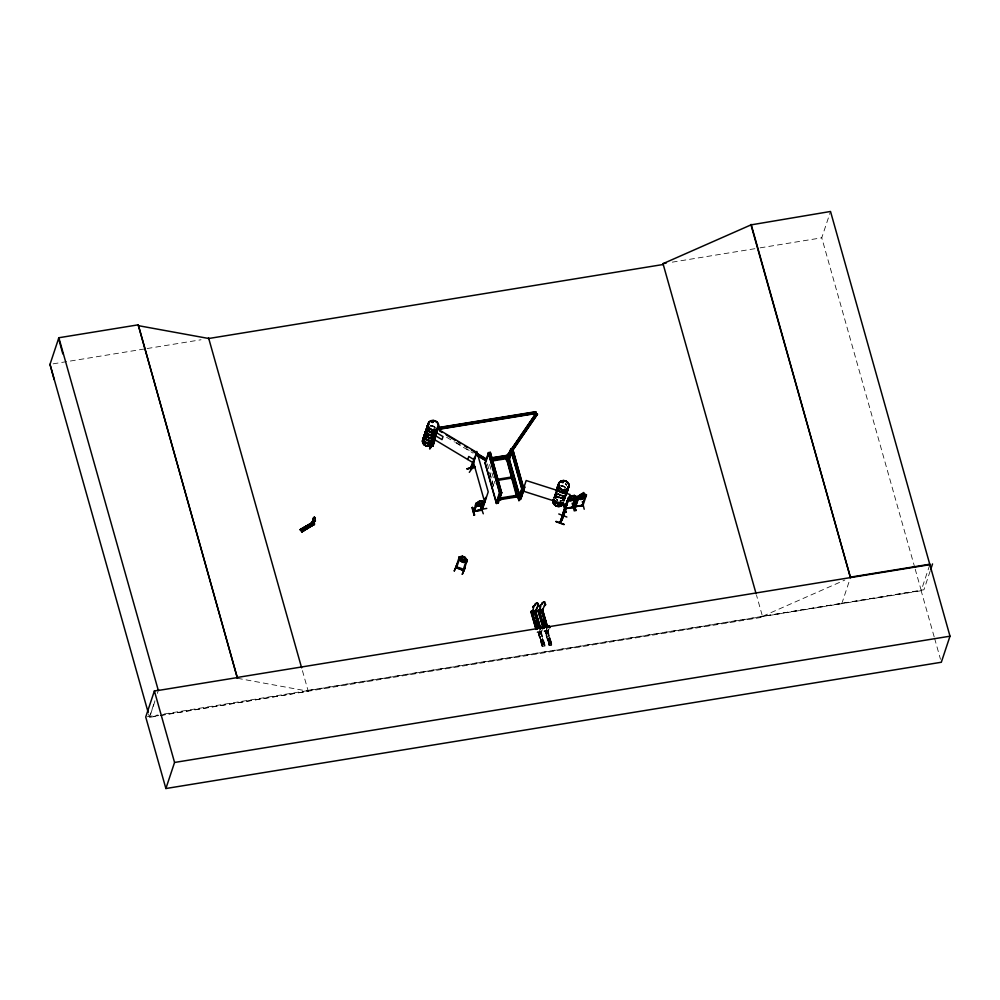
<?xml version="1.0" encoding="UTF-8"?>
<svg xmlns="http://www.w3.org/2000/svg" width="1000" height="1000" viewBox="0 0 1000 1000"><rect width="100%" height="100%" fill="white"/><g stroke="black" fill="none" stroke-linecap="round" stroke-linejoin="round"><path stroke-width="0.75" stroke-dasharray="5 3.75" d="M541.325 631.45L540.2 631.975L544.712 646.15L540.525 632.4C538.425 631.8 543.088 632.525 538.062 632.938L542.1 646.612L545.262 646.038L541.213 631.862L541.475 633.713L538.875 633.737M546.638 631.225C546.375 631.15 548.237 631.312 546.075 631.438M549.312 639.825L549.05 638.787L548.413 639.763M554.75 495.975L554.938 494.75M561.938 497.287L562.175 498.125M562.362 497.512L562.05 498.125L561.7 497.438M564.587 499.25L564.438 500.712A5.463 4.8 18.4 0 0 561.9 495.138M565.35 497.6L565.538 496.375M565.4 497.837L565.375 495.163A5.375 4.725 18.4 0 1 560.175 500.712A5.387 4.737 18.4 0 0 565.375 495.1M539.163 633.438L539.9 630.15A1.925 0.787 -16.4 0 1 539.663 630.025M545.938 632.337L546.638 628.938A1.925 0.787 -16.4 0 1 546.4 628.812M158.725 715.55L149.475 717.062L154.887 700.8M157.338 693.413L158.325 690.45M154.812 701.55L149.562 717.35L158.8 715.825M554.012 497.325A5.463 4.8 18.4 0 1 560.65 494.4A5.387 4.737 18.4 0 0 554.138 497.175L554.938 494.787M555.862 491.987L555.087 494.3L555.788 491.912L555.737 494.45L557.137 496.75M561.85 497.975L562.1 497.35M564.388 500.45L565.188 498.05M565.35 497.575L566.2 494.975A5.35 4.7 18.4 0 1 560.35 498A5.35 4.7 18.4 0 1 555.8 492.938M537.275 631.962L541.35 631.388L540.737 629.3M543.038 646.45L538.462 632.35L543.013 646.45L539.038 632.775L538.3 632.837L542.35 646.513L543.05 646.438M538.675 632.312L541 631.9M540.788 631.638L539.3 632.537M540.388 631.638L540.188 632.337M540.513 632.45L541.213 631.862M540.513 640.037L543.225 639.663M540.913 641.425L543.638 641.05M541.275 642.663L544 642.275M549.462 645.4L545.45 631.2L549.225 645.45L544.837 631.838L547.962 631.287M541.65 644.137L544.438 643.575M548.4 632.15C541.65 633.6 550.312 632.587 547.65 631.163L551.675 645.013M547.775 630.8L552.025 644.95L547.987 630.763M547.275 638.938L550 638.55M545.087 645.975L544.338 646.213M547.688 640.325L550.413 639.938M548.312 639.637L548.413 638.962M548.05 641.562L550.763 641.175M548.425 643.037L551.2 642.475M548.7 643.962L551.475 643.4M914.812 567.737L821.762 237.812L830.525 211.475M841.787 603.663L850.462 577.6M934.188 636.925L921.162 590.737L929.825 564.675M930.15 571.1L923.938 589.763L762.487 616.362L844.775 580.1M540.988 633.112L542.45 629.6M547.762 632.013L549.225 628.488M553.95 497.362L555.5 495.2M554.125 497.188L554.675 496.075M565.7 496.388L566.287 495.138M564.663 499.15L565.2 498.038M565.388 497.863L563.837 500.037L561.462 501.062M546.95 630.9L547.025 631.4M547.125 631.5L551.425 645.05M556.462 492.325L554.9 494.487L554.913 497.188M565.725 496.275C563.875 499.137 559.312 499.15 557.175 496.637M539.763 631.512L540.237 632.413M547.025 631.487L546.538 630.413M542.562 640.863L541.663 640.8M555.4 495.25L557.863 494.175M555.65 497.2L554.513 497.887A5.362 4.713 18.4 0 1 563.438 500.875C562.987 497.7 558.612 495.825 555.662 497.2L556.975 496.825M558.038 494.062A5.463 4.8 18.4 0 0 565.675 494.65L563.237 495.737M563.725 497.912L564.85 497.225M538.013 632.05L536.962 632.312M540.875 632.45L544.9 646.112L540.525 632.4M543.962 631.175L548.075 630.45M544.4 631.1L544.763 631.038M545.625 631.6L549.812 645.337L548.9 645.5M549.1 645.413L549.788 645.35M538.663 633.413L541.413 632.938M545.438 632.312L548.175 631.838M538.688 633.587L541.625 633.25M545.462 632.487L548.212 632.013M160.338 715.575L308.225 691.213L302.05 669.325M672.262 262.15L758.575 248.1M760.113 247.85L821.762 237.812M53.087 363.85L145.562 348.787M147.1 348.537L201.038 339.762M307.987 690.375L921.237 590.513L915.225 569.237M147.262 716.762L158.038 715M164.2 714L921.162 590.737M160.263 715.3L762.712 617.2L756.55 595.312M562.4 498.3L558.288 497.5M237.45 678.288L308.225 691.213M544.513 631.075L548.325 630.312L547.737 628.162M455.95 442.488L461.25 445.662M466.55 448.837L469.212 450.425M446.562 437.25L454.525 442.013M455.85 442.812L473.075 453.137M542.537 640.125L542.537 640.925L541.562 640.675M563.062 495.838L564.462 498.15M554.875 497.088L555.425 498.35A5.463 4.8 18.4 0 1 556.337 492.525M546.638 628.938L546.663 629.05A1.925 0.787 -16.4 0 1 546.325 628.737M547.3 631.3L551.487 645.037L546.65 630.375M545.237 631.237L549.412 645.413M538.462 632.35L542.688 646.5M934.613 638.413L940.487 659.275M489.588 464.5L494.975 483.6M487.388 463.862L494.137 487.825M489.787 473.237L494.012 488.2M148.625 714.062L149.475 717.062M564.637 499.438L564.412 498.038L564.575 499.312M430.112 425.938A5.463 4.8 18.4 0 1 435.312 427.6M430.225 425.688A5.387 4.737 18.4 0 1 435.363 427.325A5.375 4.725 18.4 0 0 430.238 425.7M565.562 494.762A5.375 4.725 18.4 0 1 558.05 494.188A5.387 4.737 18.4 0 0 565.562 494.775M561.938 486.075A5.463 4.8 18.4 0 1 565.737 487.8M564.6 495.188A5.463 4.8 18.4 0 1 558.088 493.913M560.662 485.9A5.375 4.725 18.4 0 1 565.788 487.525A5.387 4.737 18.4 0 0 560.662 485.887A5.463 4.8 18.4 0 1 565.788 487.65M558.2 493.7A5.375 4.725 18.4 0 0 564.612 494.95A5.387 4.737 18.4 0 1 558.2 493.7M565.588 484.062A5.463 4.8 18.4 0 1 566.7 484.925A5.463 4.8 18.4 0 0 565.638 483.913M555.9 491.875A5.387 4.737 18.4 0 0 559.612 498.025A5.387 4.737 18.4 0 0 566.163 495.15A5.362 4.713 18.4 0 1 560.288 498.2A5.362 4.713 18.4 0 1 555.725 493.113M553.987 497.663A5.375 4.725 18.4 0 1 560.525 494.787A5.387 4.737 18.4 0 1 564.237 500.938A5.375 4.725 18.4 0 0 560.525 494.787A5.387 4.737 18.4 0 0 553.975 497.663M553.962 497.463A5.463 4.8 18.4 0 1 560.6 494.55M563.462 500.875A5.387 4.737 18.4 0 0 554.575 498.038A5.4 4.737 18.4 0 1 563.5 500.763A5.35 4.7 18.4 0 0 554.65 497.887M565.35 495.4A5.463 4.8 18.4 0 1 560.075 501.1M557.362 500.35A5.375 4.725 18.4 0 1 556.275 499.5A5.387 4.737 18.4 0 0 557.362 500.363A5.463 4.8 18.4 0 1 556.275 499.387M554.15 497.175A5.375 4.725 18.4 0 1 560.688 494.312M561.95 494.988A5.463 4.8 18.4 0 1 563.862 501.763M556.487 492.262A5.387 4.737 18.4 0 0 557.525 499.875A5.375 4.725 18.4 0 1 556.5 492.275M566.05 495.4A5.35 4.7 18.4 0 1 559.538 498.263A5.35 4.7 18.4 0 1 555.85 492.137M566.138 495.262A5.4 4.737 18.4 0 1 559.562 498.15A5.4 4.737 18.4 0 1 555.85 491.987M541.962 644.975L544.7 644.5L541.962 644.975M549.138 645.263L551.85 644.875L549.138 645.263M547.55 630.388L547.55 630.388M435.188 427.825A5.375 4.725 18.4 0 0 430.075 426.188A5.387 4.737 18.4 0 1 435.2 427.812M566.587 485.138A5.375 4.725 18.4 0 0 565.487 484.288A5.387 4.737 18.4 0 1 566.587 485.125M566.75 484.65A5.387 4.737 18.4 0 0 565.65 483.8A5.375 4.725 18.4 0 1 566.737 484.65M556.688 491.938A5.375 4.725 18.4 0 0 557.212 493.125A5.387 4.737 18.4 0 1 556.675 491.938M564.538 487.163A5.375 4.725 18.4 0 0 561.875 486.325A5.387 4.737 18.4 0 1 564.538 487.163M563.85 501.562A5.375 4.725 18.4 0 0 561.962 494.888A5.387 4.737 18.4 0 1 563.85 501.562M560.013 501.188A5.375 4.725 18.4 0 0 565.212 495.575A5.387 4.737 18.4 0 1 560.013 501.2M556.337 492.75A5.375 4.725 18.4 0 0 555.438 498.45A5.387 4.737 18.4 0 1 556.337 492.75"/><path stroke-width="1.5" d="M314.062 522.775L313.15 523.2L313.725 522.413L313.812 523.538L313.55 522.112M313.4 523L313.55 522.55M305.788 527.062L305.863 527.938M432.962 445.95C430.8 445.012 434.15 445.525 432.625 446.15C434.087 445.15 435.838 433.188 436.213 435.7M470.688 468.475L471.312 468.888M544.487 601.888L544.525 603.737A2.875 1.175 -16.4 0 1 544.412 605.688L544.45 605.837A2.875 1.175 -16.4 0 0 544.562 603.888L544.738 601.938M549.9 627.5A1.925 0.787 -16.4 0 0 549.338 627.3L549.45 625.988M567.913 499.325L559.975 522.75L562.737 515.25M560.1 522.263L560.388 521.575M562.925 515.913L560 522.675M563.05 515.525L562.65 516.512L566.337 505.375L565.513 506.362M313 523.062L300.25 529.625M313.212 523.15L300.45 529.963M314.088 517.087C315.863 518.15 315.35 520.388 314.587 517.288M535.913 623.112L536.213 622.413M544.775 622.312L544.362 621.213L543.375 621.263M431.413 421.775L432.837 421.35M431.725 421.525L432.1 422.287L433.075 421.9M433.025 421.85L432.65 422.512M434.412 429.125L434.8 429.237M434.363 429.65L433.9 429.175M563.387 482.45L563.275 481.812L562.8 482.488M564.45 489.775L565.112 489.237M564.5 489.712L564.862 489.237M537.175 603.013L538.038 603.462L537.562 605.037A2.875 1.175 -16.4 0 1 537.45 606.987L535.212 612.1L532.463 612.587L533.525 607.5A2.875 1.175 -16.4 0 1 534.775 605.35L535.337 603.763M539.462 611.438L540.525 606.362A2.875 1.175 -16.4 0 1 541.775 604.212L542.238 602.8L541.825 604.362A2.875 1.175 -16.4 0 0 540.575 606.512L539.462 611.438L542.212 610.962L544.412 605.688M471.3 469.312L471.037 468.225M471.337 468.25L471.5 468.787M471.337 467.738L471.262 468.725M482.663 508.587L482.088 507.938L482.663 508.7L488.212 491.863L476.812 451.438L471.163 469M482.5 508.363L482.275 507.6M518.587 498.738L521.8 489.075L517.438 496.85L499.525 499.762L501.375 492.4L499.538 492.7L496.312 502.362M314.525 517.1L313.712 518.112A1.925 0.725 59.4 0 0 313.125 519.113L312.238 522.775L313.275 524.275L314.613 521.225A1.925 0.725 59.4 0 0 314.938 519.5M574.712 506.775C597.112 503.175 567.125 507.612 575.612 506.887M574.862 506.7L575.662 506.25M583 505.7L582.038 505.538L583.088 505M473.663 511.163L480.9 509.812M482.125 500.9L479.3 501.275L477.038 504.387L480.3 504.787L482.863 502.262C481.987 498.725 477.663 502.438 476.025 503.45L475.475 505.112L477.713 506.175L480.475 505.863L483.787 503.75L485.913 497.512L481.8 510.2L481.75 509.5L480.838 510.025M568.975 497.825L565.625 508.688C553.713 547.413 575.275 475.775 563.525 514.862M573.125 507.388L576.55 496.675L574.325 495.387M573.237 507.05L565.175 508.363M565.087 507.55L565.288 506.975M520.763 496.425L518.913 500.863M524.812 487.088L524.075 486.85L524.812 487.088L521.275 497.762C520.5 495.625 521.425 498.713 520.525 497.537L520.837 496.85L520.513 497.6M567.2 500.625L567.863 501.1L567.2 500.625L562.925 513.875M563.862 515.175L566.087 507.925M306.837 527.788L306.35 526.975M54.212 379.712L50 364.35L58.85 337.75L138.225 324.825L237.45 678.288L138.225 324.825M159 690.2L154.388 690.95L145.725 717.013L165.888 788.525L941.325 662.25L950 636.188L830.525 211.475L750.987 224.887L850.462 577.6L751.15 224.4M165.888 788.525L174.562 762.463L154.388 690.95M300.35 529.825L312.962 521.925M301.525 528.8L303.238 530.887M301.6 531.35L301.975 531.638M311.562 522.5C316.762 527.762 308.825 522.825 312.825 521.75M313.288 523L313.438 522.175L313.875 522.8M302 531.95L314.513 523.938L312.838 522.288L300.225 529.587L300.65 530.225L313.45 522.663M429.562 448.5L432.987 443.425L429.963 448.512M432.388 445.125L432.738 446.125L434.925 439.787M467.75 459.513L468.762 456.475L473.875 459.538M475.188 467.337L466.938 468.837L475.075 467.025M469.312 472.35L473.713 466.037M474.1 458.425C476.062 457.3 470 466.613 470.637 468.85L471.375 469.288L476.875 452.488L437.65 428.975L432.125 445.812M471.188 469.263L474.7 457.762L470.775 468.5M471.05 467.95L471.15 468.925L470.887 468.338M477.05 455.513L485 460.288L485.95 458.738L471.375 449.988M488.462 452.625L485 463.05L496.4 503.475L498.237 503.175L501.7 492.75L490.3 452.325L488.462 452.625L499.862 493.05L496.4 503.475M485.337 463.4L488.55 453.738M490.175 452.7L488.338 453L499.738 493.438L501.575 493.137L490.3 452.325M474.125 515.25L472.488 507.413L474.588 515M474.375 511.138L473.462 511.275L481.625 509.888M479.363 501.388L476.112 503.45L473.537 511.55L481.637 510.262M454.263 571.013L457.337 563.825L454.288 570.788M466.525 559.688L467.2 560.212L463.7 570.913C464.975 569.05 455.838 566.025 455.725 567.7L459.3 556.888L462.525 556.312L465.225 557.425L465.525 560.85L461.7 560.4L460.3 558.713L462.55 556.375L465.188 557.5L467.312 560.237M474.3 511.5L476.975 503.587L476.15 503.45M456.7 567.25L456.4 568.013L460.225 557.112L459.375 557.013M480.7 506.275L483.288 513.787M480.812 510.087L483.575 502.15M484.237 502.125C482.512 501.763 479.475 510.925 481.65 510.3M485.625 497.562L482.238 508.6M465.337 567.288L462.337 574.275M463.837 570.525L455.863 567.75M463.512 562.4L466.788 561.812L467.337 560.163L466.362 560.15L462.95 570.688L463.162 569.938M505.975 458.75L506.262 457.887L516.75 496.962L516.525 496.163M438.025 427.612L535.675 411.712L536.087 413.188L507.1 455.6L491.912 458.062M506.425 460.35L505.8 458.787M490.812 459.787L507.625 456.75L490.925 459.462M517.825 496.863L518.663 499.85L520.5 499.55L523.975 489.125L512.575 448.7L510.737 449L507.262 459.425L509.1 459.125L507.388 459.038M509.538 457.825L511.525 451.838M512.438 449.075L510.613 449.375L522.013 489.812L523.85 489.513L512.575 448.7M511.737 452.575L509.438 459.475L507.6 459.775L510.812 450.112L506.662 458.638L517.025 495.375M498.612 500.675L501.375 492.4M500.213 499.65L500.513 498.787M511.362 477.863L511.65 476.987L498.125 479.188M512.9 450.075L537.413 414.375L535.975 413.512L535.675 411.712M492.025 457.738L507.212 455.275L508.525 456.45L507.1 455.6L536.087 413.188L537.413 414.375M518.663 499.85L522.137 489.425L510.737 449M521.613 494.288L526.175 480.525L570.05 494.525L564.487 511.562M523.175 490.15L520.625 499.175L518.787 499.475L506.95 457.775L491.238 460.337M558.775 513.962L566.862 517.025M563.825 504.588L565.9 512.388L563.812 504.588M536.388 629.263L531.425 610.95L537.188 629.125M531.75 610.887L533.938 611.025M533.525 607.5L533.562 607.663A2.875 1.175 -16.4 0 1 534.825 605.513L535.8 603.413L537.987 603.462M572.137 503.237L574.288 511M536.163 612.312L531.812 613.7L535.662 612.913L535.55 610.237M575.712 496.725L572.4 507.587L575.688 496.825L576.438 496.712L574.288 495.525L574.675 498.075L570.712 499.65L569.25 498.963L571.525 495.838L568.212 497.95L569.163 498.162L568.413 498.288L560.25 522.85L560.7 521.85M543.387 628.112L538.425 609.812L544.338 628.038L539.712 611.912M534.487 622.487L538.562 621.912M538.75 609.75L540.938 609.888M573.05 507.113L576.438 496.625L575.763 497.088M539.175 612.375L542.938 611.85L542.55 609.087M585.812 496.463L582.587 498.638L579.8 499.075L577.6 497.9L578.15 496.25L581.45 494.125L584.263 493.725L586.462 494.9L582.888 505.75M578.237 496.25L574.788 507.038L578.15 496.25M575.513 506.562L578.975 496.1M575.55 506.987L579.087 496.463L578.263 496.325M536.25 628.5L540.325 627.913M573.237 503.162L575.887 510.475M585.887 496.463C571.087 508.15 588.962 481.188 582.587 498.6M582.35 501.625L584.212 509.25M540.7 628.612L541.013 627.675L540.725 628.713M542.638 625.275L546.712 624.7M582.325 505.087L582.15 505.825L585.625 494.95M542.9 628.475A1.925 0.787 -16.4 0 0 542.562 628.4L542.675 627.1M542.562 628.4L542.513 627.062M547.5 627.612L547.975 626.337L549.312 626.062M549.338 627.3L549.288 625.95M930.625 569.663L932.537 563.925M564.225 509.875L565.075 507.7M563.65 511.025L566.337 505.375M556.038 521.35L564.138 524.338M564.862 508.288L563.212 513.237L565.4 506.825M565.425 506.763L563.638 511.712M563.612 511.575L563.775 510.637L564.6 510.9M564.038 524.625L555.925 521.663M563.462 512.25L563.987 511.7L563.35 512.275M562.675 515.337L562.825 516.013M459.3 556.888L460.087 557.312M455.812 567.725L455.95 567.025M456.488 568L456.75 567.362M462.525 556.312L459.275 556.962M460.925 561.25L463.537 562.463L460.875 561.275L458.85 558.562L460.887 561.325M463.325 557.025L464.613 559.062L463.312 560.087L461.763 558.725L463.363 556.95M466.763 561.888L463.55 562.325M462.25 574.275L465.35 567.087M537.562 605.037L537.525 604.875A2.875 1.175 -16.4 0 1 537.413 606.825L535.163 611.95L532.463 612.587M314.713 521.175L313.363 524.225L312.238 522.775L313.125 519.113M565.712 505.938L566.025 505.225M562.8 513.925L563.15 513.125M542.938 621.75L543.888 621.075M431.875 422.137L431.85 421.45M562.212 481.6L562.275 482.1M474.35 511.438L476.788 503.125M564.913 508.088L565.763 508.625M572.137 507.262L572.987 506.688M573.025 507.425L564.9 508.762M541.038 627.775L542.1 627.188M429.875 448.675L434.275 442.175M429.925 448.75L434.125 442.312M485 460.288L485.95 458.738L486.362 460.2M512.137 451.025L537.513 414.05M580.938 495.775L582.35 494.288M480.2 501.45L478.787 502.938L479.263 504.15L481.25 503.212L481.112 501.3M572.4 495.938L570.763 498.225L571.475 498.725L573.475 497.788L573.3 495.8L572.425 496.025M536.075 623.438L537.1 624.012L537.712 622.688M543.225 621.275L542.938 622.188M562.675 481.575L562.087 482.512L563.225 482.512M562.362 481.55L562.225 482.225M541.112 627.663L541.862 627.238M575.775 510.662L573.188 503.188M474.5 515.175L472.488 507.413M521.375 497.45L520.6 497.275M563.737 511.05L564.612 511.175M583.387 496.037L580.688 496.512M535.575 603.737L536.875 603.212M542.575 602.6L544.538 602.038M548.013 626.438L549.113 626.05M578.175 496.337L581.475 494.15L579.188 497.25L582.45 497.612L584.587 496.312L584.188 493.688M483.787 503.75L477.675 506.312M568.237 498.025L571.55 495.875M572.663 500.387C580.925 494.8 572.337 501.788 569.875 500.8M562.1 481.463L562.987 481.562M314.137 524.225L301.475 531.275L314.513 523.938M301.488 531.287L314.387 523.763M314.25 524.375L301.788 531.675L314.375 524.388L312.675 522.212M536.013 629.4L531.2 611.625L535.325 610.913L540.5 628.525M531.138 611.712L532.275 611.587M539.7 628.663L534.513 611.038L535.312 610.9M543.1 628.25L537.825 610.7L538.725 610.55M541.487 609.963L546.925 627.575M542.312 609.75L547.212 627.513M542.587 609.85L547.737 627.425M137.975 325.588L208.75 338.5L663.238 264.488L663.012 263.663L750.987 224.887M463.638 570.538L455.838 567.275L456.712 567.775M543.162 602.275L544.225 602.038M573.675 502.912L575.85 510.5M534.712 611.163L539.925 628.713M534.987 611.112L540.125 628.675M538.138 610.575L543.625 628.162M538.938 610.425L544.113 627.987M541.712 610.025L546.7 627.525M471.987 507.675L474.15 515.25M563.65 504.8L565.9 512.388M543.225 622.475L544.362 622.7M431.512 421.912L432.638 422.425M538.2 610.487L542.325 609.775M539.425 611.287L542.163 610.812M543.162 611.175L542.663 611.775L542.05 609.688M475.087 467.025L466.938 468.837M485.812 498.237L485.913 497.512M486.763 508.413L478.512 509.812M586.337 494.963L585.675 495.35L586.462 494.9M578.337 496.587L579.087 496.463M575.712 506.35L582.125 505.262M666.1 263.163L662.9 263.675L663.138 264.513M437.912 427.9A5.387 4.737 18.4 0 0 433.363 420.363A5.387 4.737 18.4 0 0 428.688 427.175A5.387 4.737 18.4 0 0 437.912 427.9L535.562 412.038M436.912 429.338L536.087 413.188M438.338 429.412L535.975 413.512M492.962 460.887L506.488 458.675M511.875 477.788L511.188 477.9L512.1 478.575M496.875 480.5L511.95 478.05M512.175 478.85L511.488 478.963L512.4 479.637M499.862 493.05L501.7 492.75M522.137 489.425L523.975 489.125M500.288 497.987L516.812 495.3M499.812 498.9L517.725 495.975M476.975 503.587L476 503.375M483.575 502.512L484.212 502.05M571.525 495.838L574.35 495.475M565.75 507.95L572.388 507.537M850.625 577.112L929.987 564.188M237.213 677.463L929.825 564.675M237.7 677.525L158.325 690.45L58.85 337.75M174.562 762.463L950 636.188M306.325 528.1L306.837 527.362M536.613 622.325L537.775 623.013M530.85 611.838L536.1 629.388M564.288 511.575L563.675 511.337M536.85 622.312L537.525 622.612M463.125 569.888L463.675 570.525M522.712 490.95L566.587 504.95M562.325 516.425L563.025 515.35M482.312 508.65L482.15 507.987M579.862 499.025L577.725 497.95M567.663 499.6L569.9 500.887M482.05 500.863L484.338 502.1M475.45 505.025L477.738 506.262M439.562 430.925L442.212 432.512M446.188 434.9L455.475 440.462M458.125 442.05L460.775 443.638M464.75 446.025L467.4 447.612M473.913 451.912L485.838 459.062L486.262 460.525M477.163 455.188L485.112 459.963M436.475 432.675L443.013 436.587L442 439.625L435.462 435.712M434.188 439.4L473.413 462.912M536.388 623.875L535.938 623M300.287 529.45L301.95 531.725M313.888 523.9L314.438 524.637M583.25 494.137L583.638 495.312M542.225 609.15L547.5 627.388M541.562 611.562L545.975 626.2M540.112 609.15L539.675 610.1M538.425 609.812L543.9 628.112M540.725 628.575L535.225 610.288L540.2 628.663M534.663 612.7L538.538 625.875M534.562 612.7L538.462 625.887M533.112 610.288L532.675 611.237M532.6 613.075L537.425 629.163M532.163 613.15L536.9 629.25L531.425 610.95M531.8 613.212L536.625 629.3M474.412 457.812L474.613 458.5M663.012 263.663L756.125 593.812M509.225 458.75L519.788 496.175M509.1 459.125L519.237 495.062M507.212 455.275L507.512 457.075M499.475 495.112L500.8 499.837M498.15 502.062L498.363 502.8L496.525 503.1L485.125 462.675M473.338 461.863L484.738 502.287M208.512 337.675L301.625 667.825M50 364.35L148.2 712.562M58.6 338.512L62.812 353.862M437.638 427.013A5.463 4.8 18.4 0 1 430.975 432.438A5.463 4.8 18.4 0 1 428.638 424.137M437.1 430.288A5.375 4.725 18.4 0 1 429.25 431.087A5.375 4.725 18.4 0 1 428.8 423.875A5.387 4.737 18.4 0 0 431.1 432.062A5.387 4.737 18.4 0 0 437.675 426.7A5.375 4.725 18.4 0 1 437.638 429.175M436.7 432.062A5.387 4.737 18.4 0 1 428.862 434.363A5.387 4.737 18.4 0 1 427.837 426.75A5.375 4.725 18.4 0 0 428.288 433.963A5.375 4.725 18.4 0 0 436.138 433.162M436.662 432.4A5.463 4.8 18.4 0 1 428.725 434.725A5.463 4.8 18.4 0 1 427.675 427.013M426.863 429.65A5.387 4.737 18.4 0 0 427.9 437.262A5.387 4.737 18.4 0 0 435.737 434.963A5.4 4.737 18.4 0 1 427.863 437.375A5.4 4.737 18.4 0 1 426.825 429.75A5.362 4.713 18.4 0 0 427.337 436.863A5.362 4.713 18.4 0 0 435.163 436.075M435.225 435.887A5.362 4.713 18.4 0 1 427.962 437.075A5.362 4.713 18.4 0 1 426.087 430.412M435.775 434.85A5.4 4.737 18.4 0 1 427.925 437.163A5.4 4.737 18.4 0 1 426.9 429.538M433.363 439.9A5.387 4.737 18.4 0 1 425.838 439.312A5.387 4.737 18.4 0 1 425.9 432.55A5.375 4.725 18.4 0 0 425.85 439.312A5.375 4.725 18.4 0 0 433.363 439.9M434.938 437.575A5.463 4.8 18.4 0 1 427 439.9A5.463 4.8 18.4 0 1 425.95 432.188M434.375 438.488A5.375 4.725 18.4 0 1 427.1 439.675A5.375 4.725 18.4 0 1 425.213 433A5.387 4.737 18.4 0 0 427.713 440.012A5.387 4.737 18.4 0 0 434.925 437.388M435.087 436.312A5.362 4.713 18.4 0 1 427.25 437.1A5.362 4.713 18.4 0 1 426.8 429.913M433.038 442.987A5.362 4.713 18.4 0 1 425.863 445.6A5.362 4.713 18.4 0 1 423.363 438.612M433.988 440.45A5.463 4.8 18.4 0 1 426.675 443.113A5.463 4.8 18.4 0 1 424.125 436M542.525 628.3A1.925 0.787 -16.4 0 1 543.1 628.5M549.3 627.188A1.925 0.787 -16.4 0 1 549.975 627.575M556.525 490.688A5.375 4.725 18.4 0 1 557.263 488.35A5.387 4.737 18.4 0 0 556.512 490.688A5.35 4.7 18.4 0 1 557.375 489.688M556.487 490.513A5.463 4.8 18.4 0 1 557.238 488.137M567.112 490.075A5.463 4.8 18.4 0 1 566.538 493.713M568.075 487.2A5.463 4.8 18.4 0 1 562.8 492.9M561.4 492.625A5.463 4.8 18.4 0 1 560.112 492.05M559 491.3A5.375 4.725 18.4 0 1 558.212 485.475A5.387 4.737 18.4 0 0 559 491.312A5.463 4.8 18.4 0 1 558.2 485.262M556.712 491.637A5.463 4.8 18.4 0 1 557.288 487.987M567.163 489.925A5.463 4.8 18.4 0 1 566.587 493.575M568.125 487.05A5.463 4.8 18.4 0 1 562.85 492.75M561.45 492.488A5.463 4.8 18.4 0 1 558.25 485.112M556.838 491.45A5.387 4.737 18.4 0 1 558.263 486.938A5.375 4.725 18.4 0 0 556.688 490.2M566.587 493.363A5.387 4.737 18.4 0 0 567.325 491.025A5.375 4.725 18.4 0 1 566.575 493.363M563.438 503.338A5.387 4.737 18.4 0 1 556.225 505.962A5.387 4.737 18.4 0 1 553.713 498.95A5.362 4.713 18.4 0 0 556.237 505.95A5.362 4.713 18.4 0 0 563.413 503.338A5.4 4.737 18.4 0 1 556.912 506.138A5.4 4.737 18.4 0 1 553.2 499.975M563.462 503.175A5.35 4.7 18.4 0 1 556.95 506.025A5.35 4.7 18.4 0 1 553.263 499.913M563 502.713A5.463 4.8 18.4 0 1 554.513 501.037M562.95 502.85A5.463 4.8 18.4 0 1 553.938 499.975M556.4 490.875A5.4 4.737 18.4 0 1 557.25 489.95M302.4 528.212L304.05 530.487L302.4 528.212M303.663 527.463L305.312 529.738L303.663 527.463M304.775 526.812L306.438 529.075L304.775 526.812M306.038 526.062L307.7 528.337L306.038 526.062M535.1 624.562L539.225 623.85L535.1 624.562M535.638 626.413L539.763 625.7L535.638 626.413M541.487 621.35L545.612 620.638L541.487 621.35M542.1 623.425L546.225 622.712L542.1 623.425M543.25 627.35L547.375 626.638L543.25 627.35M428.625 427.4A5.362 4.713 18.4 0 0 437.812 428.113A5.362 4.713 18.4 0 0 433.288 420.613A5.362 4.713 18.4 0 0 428.625 427.4A5.362 4.713 18.4 0 0 437.812 428.125A5.362 4.713 18.4 0 0 433.288 420.625A5.362 4.713 18.4 0 0 428.625 427.413M429.087 431.562A5.375 4.725 18.4 0 0 436.938 430.775A5.387 4.737 18.4 0 1 429.087 431.575A5.387 4.737 18.4 0 1 428.625 424.35A5.375 4.725 18.4 0 0 429.087 431.562M437.488 429.663A5.375 4.725 18.4 0 0 437.5 427.188A5.387 4.737 18.4 0 1 437.488 429.663M429.325 435.163A5.375 4.725 18.4 0 0 435.988 433.65A5.387 4.737 18.4 0 1 429.325 435.163A5.387 4.737 18.4 0 1 426.275 429.263A5.375 4.725 18.4 0 0 429.325 435.163M427.675 427.238A5.375 4.725 18.4 0 0 426.825 428.162A5.387 4.737 18.4 0 1 427.675 427.225M426.763 442.887A5.387 4.737 18.4 0 0 433.963 440.262A5.375 4.725 18.4 0 1 426.763 442.875A5.387 4.737 18.4 0 1 424.25 435.875A5.375 4.725 18.4 0 0 426.763 442.875M425.4 442.638A5.375 4.725 18.4 0 0 432.4 442.775A5.387 4.737 18.4 0 1 425.4 442.65A5.387 4.737 18.4 0 1 424.087 436.35A5.375 4.725 18.4 0 0 425.4 442.638M433.25 441.85A5.375 4.725 18.4 0 0 433.8 440.737A5.387 4.737 18.4 0 1 433.263 441.85M425.8 445.763A5.387 4.737 18.4 0 0 433.013 443.137A5.387 4.737 18.4 0 1 425.788 445.788A5.387 4.737 18.4 0 1 423.288 438.762A5.362 4.713 18.4 0 0 425.8 445.763A5.375 4.725 18.4 0 0 433 443.137A5.362 4.713 18.4 0 1 425.8 445.763A5.387 4.737 18.4 0 1 423.288 438.75A5.375 4.725 18.4 0 0 425.8 445.763M566.413 493.837A5.375 4.725 18.4 0 0 566.975 490.262A5.387 4.737 18.4 0 1 566.425 493.85M559.138 487.35A5.362 4.713 18.4 0 0 568.325 488.062A5.387 4.737 18.4 0 0 563.8 480.538A5.387 4.737 18.4 0 0 559.125 487.362A5.387 4.737 18.4 0 0 568.35 488.075A5.362 4.713 18.4 0 0 563.8 480.562A5.362 4.713 18.4 0 0 559.138 487.35M559.062 487.587A5.35 4.7 18.4 0 0 568.237 488.3A5.35 4.7 18.4 0 0 563.725 480.812A5.35 4.7 18.4 0 0 559.062 487.587M559.075 487.463A5.4 4.737 18.4 0 0 568.312 488.188A5.4 4.737 18.4 0 0 563.763 480.637A5.4 4.737 18.4 0 0 559.075 487.463M564.125 492.938A5.375 4.725 18.4 0 0 567.938 487.388A5.387 4.737 18.4 0 1 564.125 492.95M562.212 492.413A5.375 4.725 18.4 0 0 568.1 486.9A5.387 4.737 18.4 0 1 562.212 492.425A5.387 4.737 18.4 0 1 558.362 484.988A5.375 4.725 18.4 0 0 562.212 492.413M557.3 489.825A5.387 4.737 18.4 0 0 556.45 490.75A5.362 4.713 18.4 0 1 557.312 489.85M554.637 500.85A5.375 4.725 18.4 0 0 562.987 502.475A5.387 4.737 18.4 0 1 554.637 500.85M553.962 500.138A5.375 4.725 18.4 0 0 561.725 503.638A5.387 4.737 18.4 0 1 553.95 500.138"/></g></svg>
